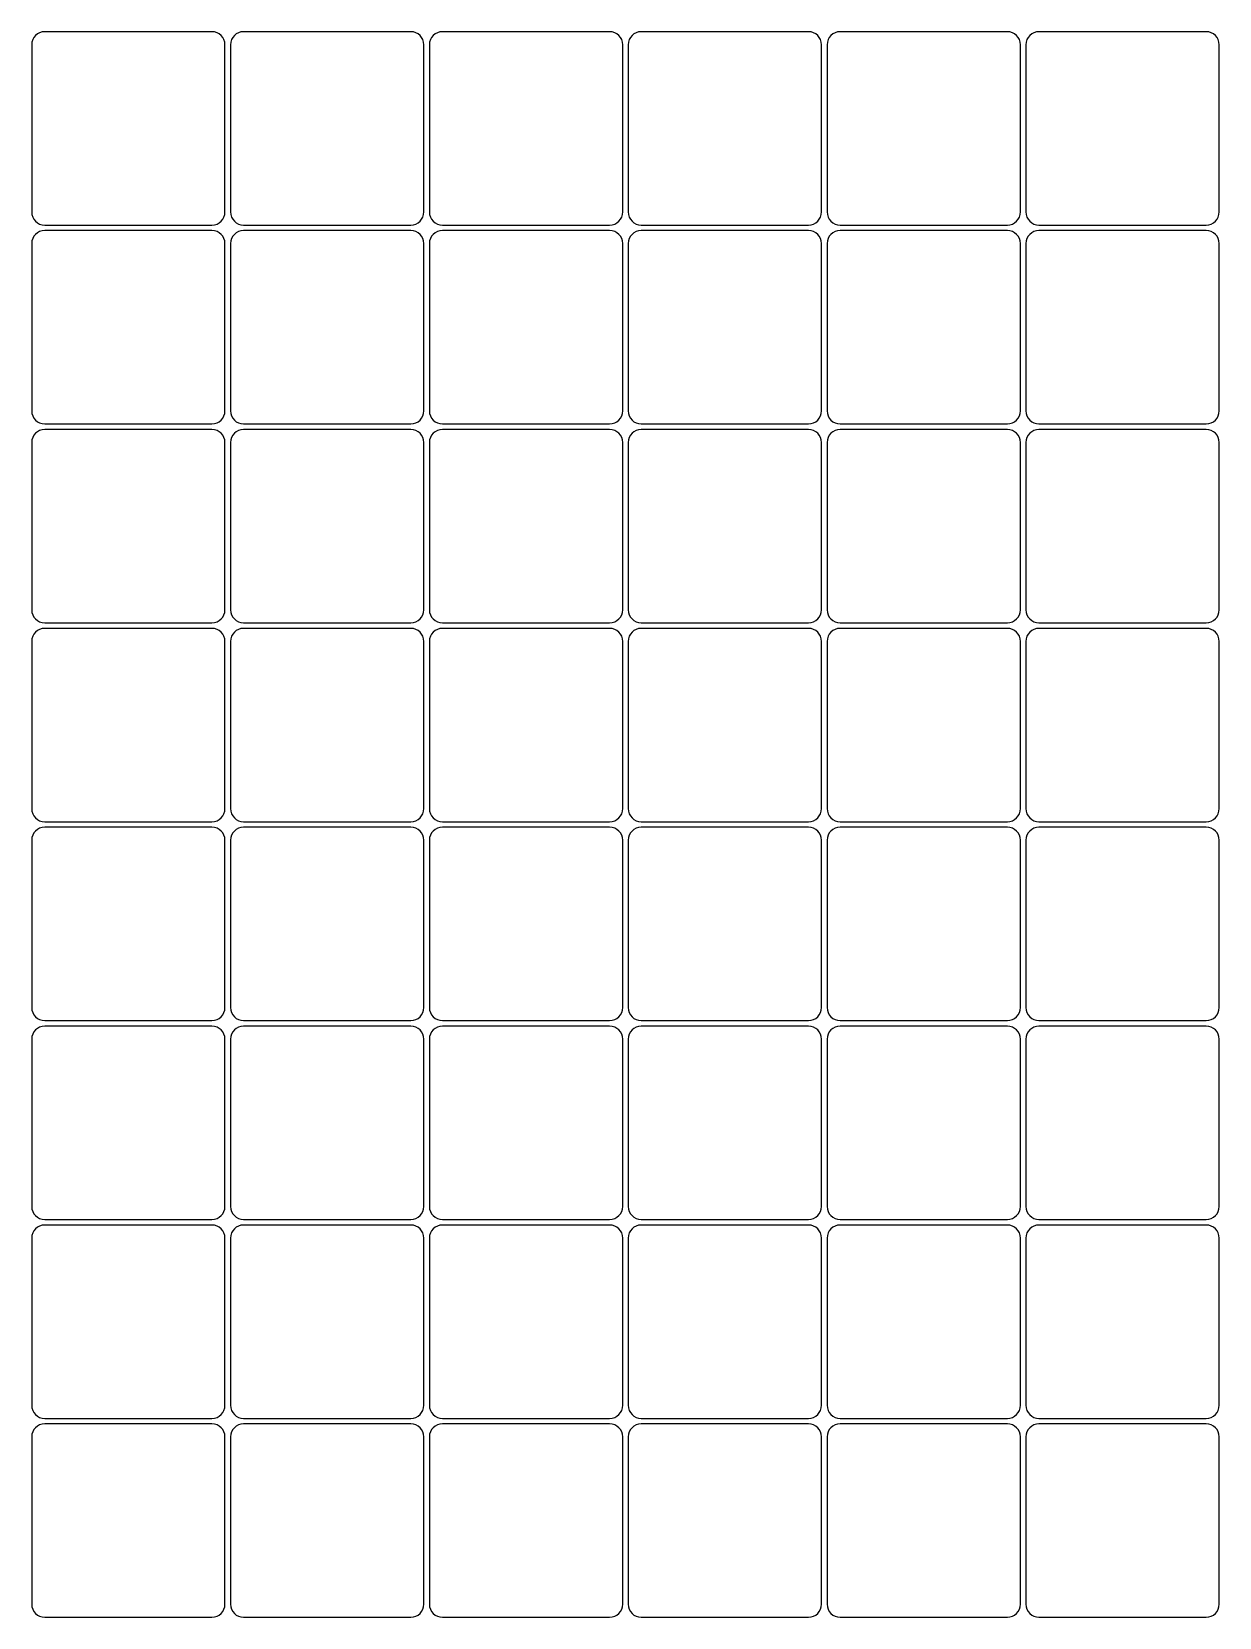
# Model space of a CAD drawing. Header units: inches. Extents: x 0.5 to 11.2, y -15.4 to -1.1.
import ezdxf

# ---------------------------------------------------------------- set-up
doc = ezdxf.new("R2010")
doc.units = ezdxf.units.IN

msp = doc.modelspace()

# ---------------------------------------------------------------- linework, layer by layer
for p, q in [((2.105, -1.093), (0.591, -1.093)), ((3.905, -1.093), (2.391, -1.093)), ((5.705, -1.093), (4.191, -1.093)), ((7.505, -1.093), (5.991, -1.093)), ((9.305, -1.093), (7.791, -1.093)), ((11.105, -1.093), (9.591, -1.093)), ((0.473, -1.211), (0.473, -2.725)), ((2.223, -2.725), (2.223, -1.211)), ((2.273, -1.211), (2.273, -2.725)), ((4.023, -2.725), (4.023, -1.211)), ((4.073, -1.211), (4.073, -2.725)), ((5.823, -2.725), (5.823, -1.211)), ((5.873, -1.211), (5.873, -2.725)), ((7.623, -2.725), (7.623, -1.211)), ((7.673, -1.211), (7.673, -2.725)), ((9.423, -2.725), (9.423, -1.211)), ((9.473, -1.211), (9.473, -2.725)), ((11.223, -2.725), (11.223, -1.211)), ((0.591, -2.843), (2.105, -2.843)), ((2.391, -2.843), (3.905, -2.843)), ((4.191, -2.843), (5.705, -2.843)), ((5.991, -2.843), (7.505, -2.843)), ((7.791, -2.843), (9.305, -2.843)), ((9.591, -2.843), (11.105, -2.843)), ((0.473, -3.011), (0.473, -4.525)), ((2.105, -2.893), (0.591, -2.893)), ((2.223, -4.525), (2.223, -3.011)), ((2.273, -3.011), (2.273, -4.525)), ((3.905, -2.893), (2.391, -2.893)), ((4.023, -4.525), (4.023, -3.011)), ((4.073, -3.011), (4.073, -4.525)), ((5.705, -2.893), (4.191, -2.893)), ((5.823, -4.525), (5.823, -3.011)), ((5.873, -3.011), (5.873, -4.525)), ((7.505, -2.893), (5.991, -2.893)), ((7.623, -4.525), (7.623, -3.011)), ((7.673, -3.011), (7.673, -4.525)), ((9.305, -2.893), (7.791, -2.893)), ((9.423, -4.525), (9.423, -3.011)), ((9.473, -3.011), (9.473, -4.525)), ((11.105, -2.893), (9.591, -2.893)), ((11.223, -4.525), (11.223, -3.011)), ((0.591, -4.643), (2.105, -4.643)), ((2.105, -4.693), (0.591, -4.693)), ((2.391, -4.643), (3.905, -4.643)), ((3.905, -4.693), (2.391, -4.693)), ((4.191, -4.643), (5.705, -4.643)), ((5.705, -4.693), (4.191, -4.693)), ((5.991, -4.643), (7.505, -4.643)), ((7.505, -4.693), (5.991, -4.693)), ((7.791, -4.643), (9.305, -4.643)), ((9.305, -4.693), (7.791, -4.693)), ((9.591, -4.643), (11.105, -4.643)), ((11.105, -4.693), (9.591, -4.693)), ((0.473, -4.811), (0.473, -6.325)), ((2.223, -6.325), (2.223, -4.811)), ((2.273, -4.811), (2.273, -6.325)), ((4.023, -6.325), (4.023, -4.811)), ((4.073, -4.811), (4.073, -6.325)), ((5.823, -6.325), (5.823, -4.811)), ((5.873, -4.811), (5.873, -6.325)), ((7.623, -6.325), (7.623, -4.811)), ((7.673, -4.811), (7.673, -6.325)), ((9.423, -6.325), (9.423, -4.811)), ((9.473, -4.811), (9.473, -6.325)), ((11.223, -6.325), (11.223, -4.811)), ((0.591, -6.443), (2.105, -6.443)), ((2.391, -6.443), (3.905, -6.443)), ((4.191, -6.443), (5.705, -6.443)), ((5.991, -6.443), (7.505, -6.443)), ((7.791, -6.443), (9.305, -6.443)), ((9.591, -6.443), (11.105, -6.443)), ((2.105, -6.493), (0.591, -6.493)), ((3.905, -6.493), (2.391, -6.493)), ((5.705, -6.493), (4.191, -6.493)), ((7.505, -6.493), (5.991, -6.493)), ((9.305, -6.493), (7.791, -6.493)), ((11.105, -6.493), (9.591, -6.493)), ((0.473, -6.611), (0.473, -8.125)), ((2.223, -8.125), (2.223, -6.611)), ((2.273, -6.611), (2.273, -8.125)), ((4.023, -8.125), (4.023, -6.611)), ((4.073, -6.611), (4.073, -8.125)), ((5.823, -8.125), (5.823, -6.611)), ((5.873, -6.611), (5.873, -8.125)), ((7.623, -8.125), (7.623, -6.611)), ((7.673, -6.611), (7.673, -8.125)), ((9.423, -8.125), (9.423, -6.611)), ((9.473, -6.611), (9.473, -8.125)), ((11.223, -8.125), (11.223, -6.611)), ((0.591, -8.243), (2.105, -8.243)), ((2.105, -8.293), (0.591, -8.293)), ((2.391, -8.243), (3.905, -8.243)), ((3.905, -8.293), (2.391, -8.293)), ((4.191, -8.243), (5.705, -8.243)), ((5.705, -8.293), (4.191, -8.293)), ((5.991, -8.243), (7.505, -8.243)), ((7.505, -8.293), (5.991, -8.293)), ((7.791, -8.243), (9.305, -8.243)), ((9.305, -8.293), (7.791, -8.293)), ((9.591, -8.243), (11.105, -8.243)), ((11.105, -8.293), (9.591, -8.293)), ((0.473, -8.411), (0.473, -9.925)), ((2.223, -9.925), (2.223, -8.411)), ((2.273, -8.411), (2.273, -9.925)), ((4.023, -9.925), (4.023, -8.411)), ((4.073, -8.411), (4.073, -9.925)), ((5.823, -9.925), (5.823, -8.411)), ((5.873, -8.411), (5.873, -9.925)), ((7.623, -9.925), (7.623, -8.411)), ((7.673, -8.411), (7.673, -9.925)), ((9.423, -9.925), (9.423, -8.411)), ((9.473, -8.411), (9.473, -9.925)), ((11.223, -9.925), (11.223, -8.411)), ((0.591, -10.043), (2.105, -10.043)), ((2.391, -10.043), (3.905, -10.043)), ((4.191, -10.043), (5.705, -10.043)), ((5.991, -10.043), (7.505, -10.043)), ((7.791, -10.043), (9.305, -10.043)), ((9.591, -10.043), (11.105, -10.043)), ((2.105, -10.093), (0.591, -10.093)), ((3.905, -10.093), (2.391, -10.093)), ((5.705, -10.093), (4.191, -10.093)), ((7.505, -10.093), (5.991, -10.093)), ((9.305, -10.093), (7.791, -10.093)), ((11.105, -10.093), (9.591, -10.093)), ((0.473, -10.211), (0.473, -11.725)), ((2.223, -11.725), (2.223, -10.211)), ((2.273, -10.211), (2.273, -11.725)), ((4.023, -11.725), (4.023, -10.211)), ((4.073, -10.211), (4.073, -11.725)), ((5.823, -11.725), (5.823, -10.211)), ((5.873, -10.211), (5.873, -11.725)), ((7.623, -11.725), (7.623, -10.211)), ((7.673, -10.211), (7.673, -11.725)), ((9.423, -11.725), (9.423, -10.211)), ((9.473, -10.211), (9.473, -11.725)), ((11.223, -11.725), (11.223, -10.211)), ((0.591, -11.843), (2.105, -11.843)), ((2.105, -11.893), (0.591, -11.893)), ((2.391, -11.843), (3.905, -11.843)), ((3.905, -11.893), (2.391, -11.893)), ((4.191, -11.843), (5.705, -11.843)), ((5.705, -11.893), (4.191, -11.893)), ((5.991, -11.843), (7.505, -11.843)), ((7.505, -11.893), (5.991, -11.893)), ((7.791, -11.843), (9.305, -11.843)), ((9.305, -11.893), (7.791, -11.893)), ((9.591, -11.843), (11.105, -11.843)), ((11.105, -11.893), (9.591, -11.893)), ((0.473, -12.011), (0.473, -13.525)), ((2.223, -13.525), (2.223, -12.011)), ((2.273, -12.011), (2.273, -13.525)), ((4.023, -13.525), (4.023, -12.011)), ((4.073, -12.011), (4.073, -13.525)), ((5.823, -13.525), (5.823, -12.011)), ((5.873, -12.011), (5.873, -13.525)), ((7.623, -13.525), (7.623, -12.011)), ((7.673, -12.011), (7.673, -13.525)), ((9.423, -13.525), (9.423, -12.011)), ((9.473, -12.011), (9.473, -13.525)), ((11.223, -13.525), (11.223, -12.011)), ((0.591, -13.643), (2.105, -13.643)), ((2.105, -13.693), (0.591, -13.693)), ((2.391, -13.643), (3.905, -13.643)), ((3.905, -13.693), (2.391, -13.693)), ((4.191, -13.643), (5.705, -13.643)), ((5.705, -13.693), (4.191, -13.693)), ((5.991, -13.643), (7.505, -13.643)), ((7.505, -13.693), (5.991, -13.693)), ((7.791, -13.643), (9.305, -13.643)), ((9.305, -13.693), (7.791, -13.693)), ((9.591, -13.643), (11.105, -13.643)), ((11.105, -13.693), (9.591, -13.693)), ((0.473, -13.811), (0.473, -15.325)), ((2.223, -15.325), (2.223, -13.811)), ((2.273, -13.811), (2.273, -15.325)), ((4.023, -15.325), (4.023, -13.811)), ((4.073, -13.811), (4.073, -15.325)), ((5.823, -15.325), (5.823, -13.811)), ((5.873, -13.811), (5.873, -15.325)), ((7.623, -15.325), (7.623, -13.811)), ((7.673, -13.811), (7.673, -15.325)), ((9.423, -15.325), (9.423, -13.811)), ((9.473, -13.811), (9.473, -15.325)), ((11.223, -15.325), (11.223, -13.811)), ((0.591, -15.443), (2.105, -15.443)), ((2.391, -15.443), (3.905, -15.443)), ((4.191, -15.443), (5.705, -15.443)), ((5.991, -15.443), (7.505, -15.443)), ((7.791, -15.443), (9.305, -15.443)), ((9.591, -15.443), (11.105, -15.443))]:
    msp.add_line(p, q)
for centre, start, end in [((0.591, -1.211), 90, 180), ((2.105, -1.211), 0, 90), ((2.391, -1.211), 90, 180), ((3.905, -1.211), 0, 90), ((4.191, -1.211), 90, 180), ((5.705, -1.211), 0, 90), ((5.991, -1.211), 90, 180), ((7.505, -1.211), 0, 90), ((7.791, -1.211), 90, 180), ((9.305, -1.211), 0, 90), ((9.591, -1.211), 90, 180), ((11.105, -1.211), 0, 90), ((0.591, -2.725), 180, 270), ((2.105, -2.725), 270, 360), ((2.391, -2.725), 180, 270), ((3.905, -2.725), 270, 360), ((4.191, -2.725), 180, 270), ((5.705, -2.725), 270, 360), ((5.991, -2.725), 180, 270), ((7.505, -2.725), 270, 360), ((7.791, -2.725), 180, 270), ((9.305, -2.725), 270, 360), ((9.591, -2.725), 180, 270), ((11.105, -2.725), 270, 360), ((0.591, -3.011), 90, 180), ((2.105, -3.011), 0, 90), ((2.391, -3.011), 90, 180), ((3.905, -3.011), 0, 90), ((4.191, -3.011), 90, 180), ((5.705, -3.011), 0, 90), ((5.991, -3.011), 90, 180), ((7.505, -3.011), 0, 90), ((7.791, -3.011), 90, 180), ((9.305, -3.011), 0, 90), ((9.591, -3.011), 90, 180), ((11.105, -3.011), 0, 90), ((0.591, -4.525), 180, 270), ((2.105, -4.525), 270, 360), ((2.391, -4.525), 180, 270), ((3.905, -4.525), 270, 360), ((4.191, -4.525), 180, 270), ((5.705, -4.525), 270, 360), ((5.991, -4.525), 180, 270), ((7.505, -4.525), 270, 360), ((7.791, -4.525), 180, 270), ((9.305, -4.525), 270, 360), ((9.591, -4.525), 180, 270), ((11.105, -4.525), 270, 360), ((0.591, -4.811), 90, 180), ((2.105, -4.811), 0, 90), ((2.391, -4.811), 90, 180), ((3.905, -4.811), 0, 90), ((4.191, -4.811), 90, 180), ((5.705, -4.811), 0, 90), ((5.991, -4.811), 90, 180), ((7.505, -4.811), 0, 90), ((7.791, -4.811), 90, 180), ((9.305, -4.811), 0, 90), ((9.591, -4.811), 90, 180), ((11.105, -4.811), 0, 90), ((0.591, -6.325), 180, 270), ((2.105, -6.325), 270, 360), ((2.391, -6.325), 180, 270), ((3.905, -6.325), 270, 360), ((4.191, -6.325), 180, 270), ((5.705, -6.325), 270, 360), ((5.991, -6.325), 180, 270), ((7.505, -6.325), 270, 360), ((7.791, -6.325), 180, 270), ((9.305, -6.325), 270, 360), ((9.591, -6.325), 180, 270), ((11.105, -6.325), 270, 360), ((0.591, -6.611), 90, 180), ((2.105, -6.611), 0, 90), ((2.391, -6.611), 90, 180), ((3.905, -6.611), 0, 90), ((4.191, -6.611), 90, 180), ((5.705, -6.611), 0, 90), ((5.991, -6.611), 90, 180), ((7.505, -6.611), 0, 90), ((7.791, -6.611), 90, 180), ((9.305, -6.611), 0, 90), ((9.591, -6.611), 90, 180), ((11.105, -6.611), 0, 90), ((0.591, -8.125), 180, 270), ((2.105, -8.125), 270, 360), ((2.391, -8.125), 180, 270), ((3.905, -8.125), 270, 360), ((4.191, -8.125), 180, 270), ((5.705, -8.125), 270, 360), ((5.991, -8.125), 180, 270), ((7.505, -8.125), 270, 360), ((7.791, -8.125), 180, 270), ((9.305, -8.125), 270, 360), ((9.591, -8.125), 180, 270), ((11.105, -8.125), 270, 360), ((0.591, -8.411), 90, 180), ((2.105, -8.411), 0, 90), ((2.391, -8.411), 90, 180), ((3.905, -8.411), 0, 90), ((4.191, -8.411), 90, 180), ((5.705, -8.411), 0, 90), ((5.991, -8.411), 90, 180), ((7.505, -8.411), 0, 90), ((7.791, -8.411), 90, 180), ((9.305, -8.411), 0, 90), ((9.591, -8.411), 90, 180), ((11.105, -8.411), 0, 90), ((0.591, -9.925), 180, 270), ((2.105, -9.925), 270, 360), ((2.391, -9.925), 180, 270), ((3.905, -9.925), 270, 360), ((4.191, -9.925), 180, 270), ((5.705, -9.925), 270, 360), ((5.991, -9.925), 180, 270), ((7.505, -9.925), 270, 360), ((7.791, -9.925), 180, 270), ((9.305, -9.925), 270, 360), ((9.591, -9.925), 180, 270), ((11.105, -9.925), 270, 360), ((0.591, -10.211), 90, 180), ((2.105, -10.211), 0, 90), ((2.391, -10.211), 90, 180), ((3.905, -10.211), 0, 90), ((4.191, -10.211), 90, 180), ((5.705, -10.211), 0, 90), ((5.991, -10.211), 90, 180), ((7.505, -10.211), 0, 90), ((7.791, -10.211), 90, 180), ((9.305, -10.211), 0, 90), ((9.591, -10.211), 90, 180), ((11.105, -10.211), 0, 90), ((0.591, -11.725), 180, 270), ((2.105, -11.725), 270, 360), ((2.391, -11.725), 180, 270), ((3.905, -11.725), 270, 360), ((4.191, -11.725), 180, 270), ((5.705, -11.725), 270, 360), ((5.991, -11.725), 180, 270), ((7.505, -11.725), 270, 360), ((7.791, -11.725), 180, 270), ((9.305, -11.725), 270, 360), ((9.591, -11.725), 180, 270), ((11.105, -11.725), 270, 360), ((0.591, -12.011), 90, 180), ((2.105, -12.011), 0, 90), ((2.391, -12.011), 90, 180), ((3.905, -12.011), 0, 90), ((4.191, -12.011), 90, 180), ((5.705, -12.011), 0, 90), ((5.991, -12.011), 90, 180), ((7.505, -12.011), 0, 90), ((7.791, -12.011), 90, 180), ((9.305, -12.011), 0, 90), ((9.591, -12.011), 90, 180), ((11.105, -12.011), 0, 90), ((0.591, -13.525), 180, 270), ((2.105, -13.525), 270, 360), ((2.391, -13.525), 180, 270), ((3.905, -13.525), 270, 360), ((4.191, -13.525), 180, 270), ((5.705, -13.525), 270, 360), ((5.991, -13.525), 180, 270), ((7.505, -13.525), 270, 360), ((7.791, -13.525), 180, 270), ((9.305, -13.525), 270, 360), ((9.591, -13.525), 180, 270), ((11.105, -13.525), 270, 360), ((0.591, -13.811), 90, 180), ((2.105, -13.811), 0, 90), ((2.391, -13.811), 90, 180), ((3.905, -13.811), 0, 90), ((4.191, -13.811), 90, 180), ((5.705, -13.811), 0, 90), ((5.991, -13.811), 90, 180), ((7.505, -13.811), 0, 90), ((7.791, -13.811), 90, 180), ((9.305, -13.811), 0, 90), ((9.591, -13.811), 90, 180), ((11.105, -13.811), 0, 90), ((0.591, -15.325), 180, 270), ((2.105, -15.325), 270, 360), ((2.391, -15.325), 180, 270), ((3.905, -15.325), 270, 360), ((4.191, -15.325), 180, 270), ((5.705, -15.325), 270, 360), ((5.991, -15.325), 180, 270), ((7.505, -15.325), 270, 360), ((7.791, -15.325), 180, 270), ((9.305, -15.325), 270, 360), ((9.591, -15.325), 180, 270), ((11.105, -15.325), 270, 360)]:
    msp.add_arc(centre, 0.118, start, end)

doc.saveas('drawing.dxf')
